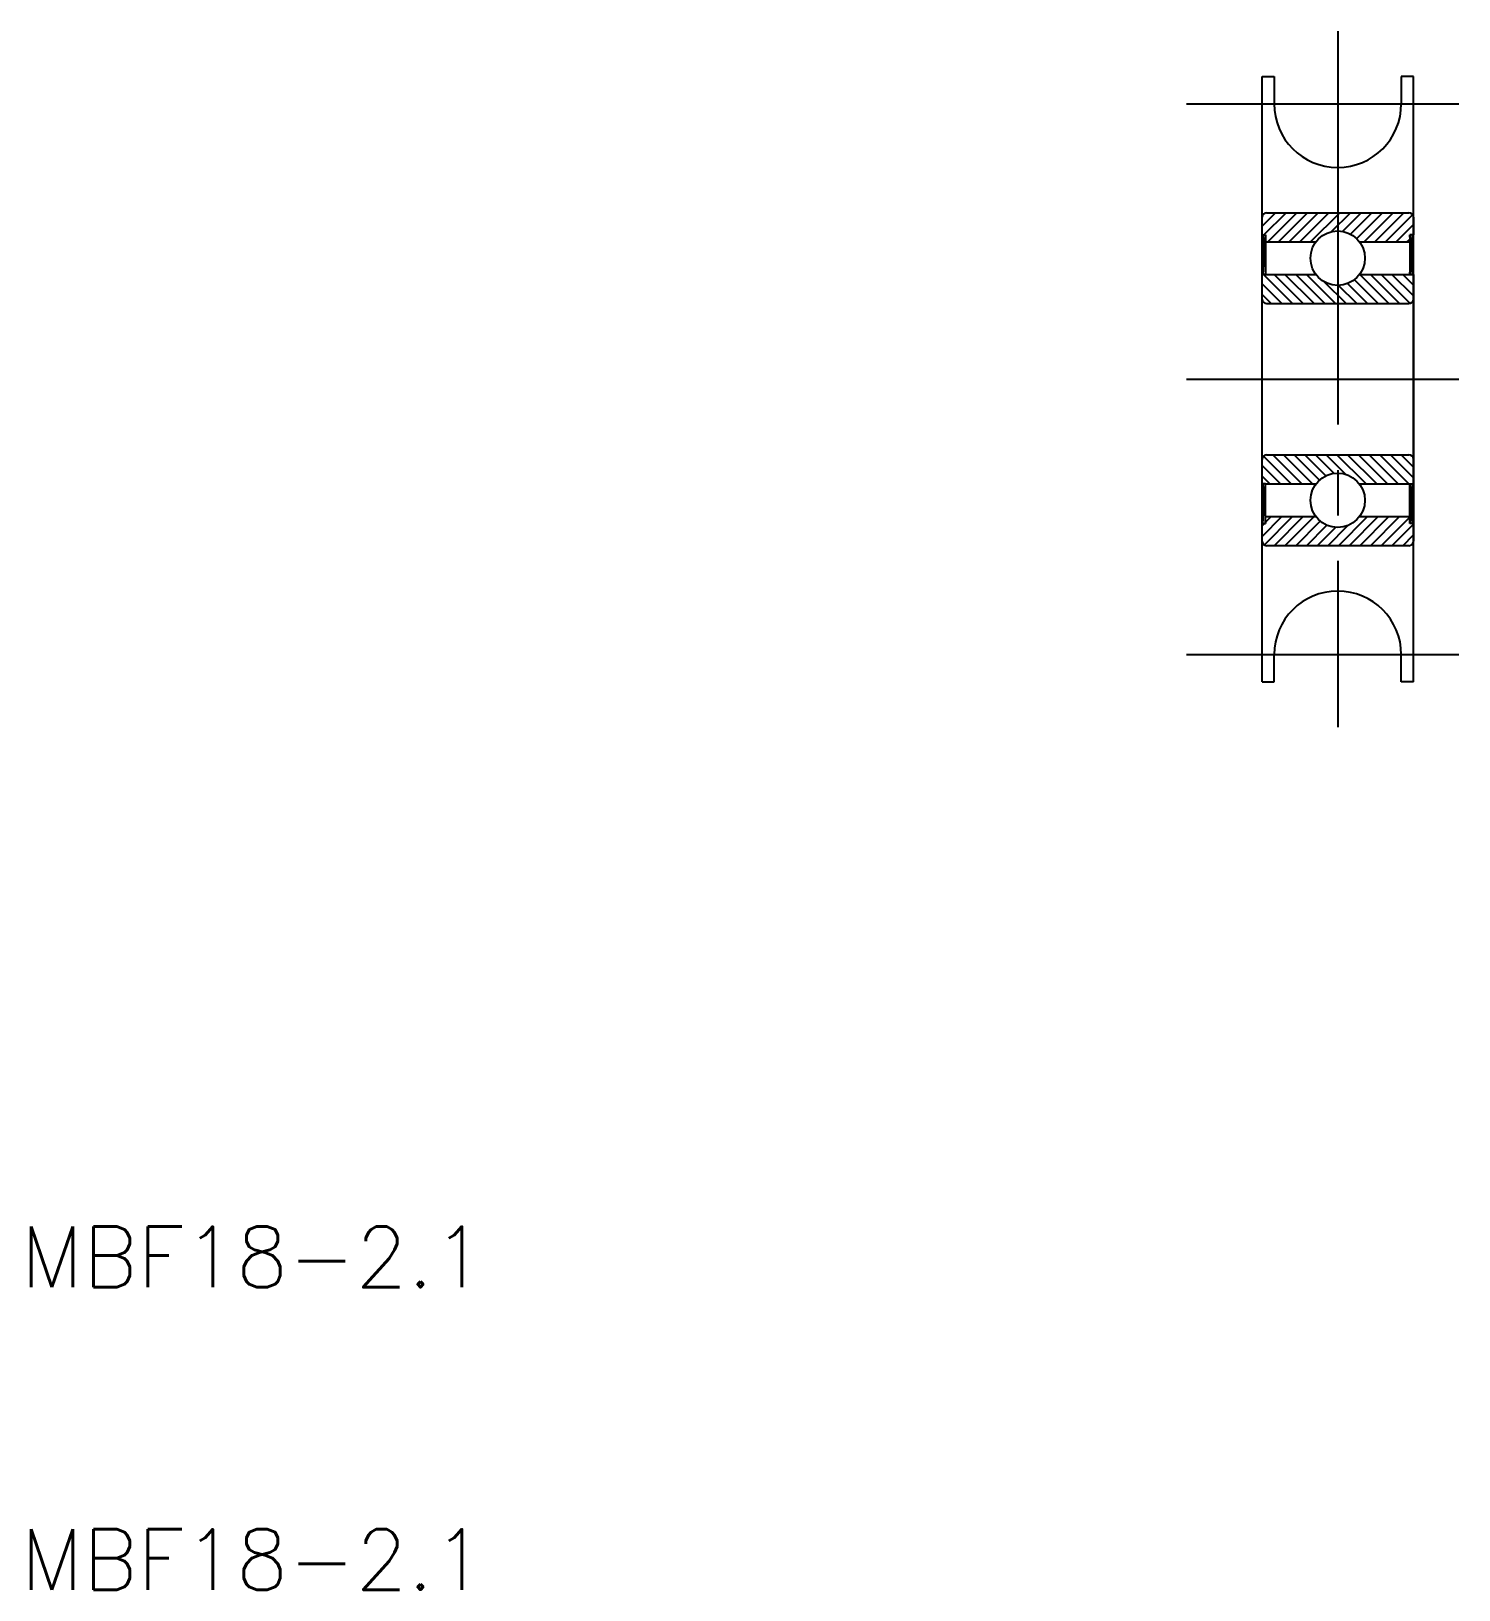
# Model space of a CAD drawing. Extents: x 103.7 to 150.9, y 127.1 to 178.6.
import ezdxf

# ---------------------------------------------------------------- set-up
doc = ezdxf.new("R2010")
doc.units = 0
doc.linetypes.add('CENTER', pattern=[17.5, 13, -1.5, 1.5, -1.5])
doc.layers.get('0').update_dxf_attribs({"linetype": 'CONTINUOUS'})
doc.layers.add('CENTER', color=1, linetype='CENTER')
doc.styles.get("Standard").update_dxf_attribs({"font": 'txt.shx', "bigfont": '@extfont2.shx'})

msp = doc.modelspace()

# ---------------------------------------------------------------- linework, layer by layer
at = {"color": 7, "linetype": 'CONTINUOUS'}
for p, q in [((144.394, 157.07), (144.394, 177.07)), ((144.394, 177.07), (144.794, 177.07)), ((144.794, 177.07), (144.794, 176.17)), ((148.994, 177.07), (148.994, 176.17)), ((149.394, 177.07), (148.994, 177.07)), ((149.394, 157.07), (149.394, 177.07)), ((144.394, 172.126), (144.838, 172.57)), ((144.424, 172.51), (144.455, 172.54)), ((144.458, 171.837), (145.191, 172.57)), ((144.544, 172.57), (149.244, 172.57)), ((144.585, 171.61), (145.545, 172.57)), ((144.938, 171.61), (145.898, 172.57)), ((145.292, 171.61), (146.252, 172.57)), ((145.646, 171.61), (146.606, 172.57)), ((145.999, 171.61), (146.959, 172.57)), ((146.689, 171.946), (147.313, 172.57)), ((147.052, 171.956), (147.666, 172.57)), ((147.315, 171.865), (148.02, 172.57)), ((147.52, 171.717), (148.373, 172.57)), ((147.767, 171.61), (148.727, 172.57)), ((148.12, 171.61), (149.08, 172.57)), ((144.394, 171.837), (144.394, 172.42)), ((148.474, 171.61), (149.368, 172.504)), ((148.828, 171.61), (149.394, 172.177)), ((149.394, 172.42), (149.394, 171.837)), ((144.394, 170.53), (144.394, 171.837)), ((144.394, 171.837), (144.514, 171.837)), ((144.424, 170.53), (144.514, 171.837)), ((144.424, 171.837), (144.514, 170.53)), ((144.424, 171.837), (144.424, 170.53)), ((144.514, 171.837), (144.514, 170.53)), ((144.514, 171.61), (146.174, 171.61)), ((147.614, 171.61), (149.274, 171.61)), ((149.181, 171.61), (149.274, 171.703)), ((149.274, 170.53), (149.364, 171.837)), ((149.274, 171.837), (149.274, 170.53)), ((149.364, 170.53), (149.274, 171.837)), ((149.394, 171.837), (149.274, 171.837)), ((149.364, 171.837), (149.364, 170.53)), ((149.394, 170.53), (149.394, 171.837)), ((144.394, 163.61), (144.394, 170.53)), ((144.514, 170.53), (144.394, 170.53)), ((145.404, 169.57), (144.444, 170.53)), ((144.514, 170.53), (146.174, 170.53)), ((145.758, 169.57), (144.798, 170.53)), ((146.111, 169.57), (145.151, 170.53)), ((146.465, 169.57), (145.505, 170.53)), ((146.819, 169.57), (145.859, 170.53)), ((147.614, 170.53), (149.274, 170.53)), ((148.586, 169.57), (147.626, 170.53)), ((148.94, 169.57), (147.98, 170.53)), ((149.287, 169.576), (148.333, 170.53)), ((149.394, 169.823), (148.687, 170.53)), ((149.394, 170.176), (149.041, 170.53)), ((149.274, 170.53), (149.394, 170.53)), ((149.394, 170.53), (149.394, 163.61)), ((145.051, 169.57), (144.394, 170.227)), ((147.172, 169.57), (146.461, 170.281)), ((147.526, 169.57), (146.925, 170.17)), ((147.879, 169.57), (147.219, 170.23)), ((148.233, 169.57), (147.445, 170.358)), ((144.697, 169.57), (144.394, 169.873)), ((144.544, 169.57), (149.244, 169.57)), ((145.354, 163.61), (144.438, 164.526)), ((144.544, 164.57), (149.244, 164.57)), ((145.708, 163.61), (144.748, 164.57)), ((146.061, 163.61), (145.101, 164.57)), ((146.289, 163.736), (145.455, 164.57)), ((146.499, 163.879), (145.808, 164.57)), ((146.77, 163.961), (146.162, 164.57)), ((147.153, 163.932), (146.515, 164.57)), ((147.829, 163.61), (146.869, 164.57)), ((148.182, 163.61), (147.222, 164.57)), ((148.536, 163.61), (147.576, 164.57)), ((148.89, 163.61), (147.93, 164.57)), ((149.243, 163.61), (148.283, 164.57)), ((149.394, 163.812), (148.637, 164.57)), ((149.394, 164.166), (148.99, 164.57)), ((145, 163.61), (144.394, 164.216)), ((144.647, 163.61), (144.394, 163.863)), ((144.514, 163.61), (144.394, 163.61)), ((144.394, 163.61), (144.394, 162.303)), ((144.424, 163.61), (144.514, 162.303)), ((144.424, 162.303), (144.514, 163.61)), ((144.424, 162.303), (144.424, 163.61)), ((144.514, 163.61), (146.174, 163.61)), ((144.514, 162.303), (144.514, 163.61)), ((147.614, 163.61), (149.274, 163.61)), ((149.274, 163.61), (149.394, 163.61)), ((149.274, 162.303), (149.274, 163.61)), ((149.364, 163.61), (149.274, 162.303)), ((149.274, 163.61), (149.364, 162.303)), ((149.364, 162.303), (149.364, 163.61)), ((149.394, 163.61), (149.394, 162.303)), ((144.394, 161.873), (145.051, 162.53)), ((144.394, 162.227), (144.47, 162.303)), ((144.394, 161.72), (144.394, 162.303)), ((144.394, 162.303), (144.514, 162.303)), ((144.466, 161.592), (145.404, 162.53)), ((144.514, 162.347), (144.697, 162.53)), ((144.514, 162.53), (146.174, 162.53)), ((144.798, 161.57), (145.758, 162.53)), ((145.151, 161.57), (146.111, 162.53)), ((145.505, 161.57), (146.316, 162.38)), ((145.859, 161.57), (146.534, 162.245)), ((146.566, 161.57), (147.231, 162.235)), ((146.919, 161.57), (147.879, 162.53)), ((147.273, 161.57), (148.233, 162.53)), ((147.614, 162.53), (149.274, 162.53)), ((147.626, 161.57), (148.586, 162.53)), ((147.98, 161.57), (148.94, 162.53)), ((148.333, 161.57), (149.274, 162.511)), ((148.687, 161.57), (149.394, 162.277)), ((149.394, 162.303), (149.274, 162.303)), ((149.394, 162.303), (149.394, 161.72)), ((146.212, 161.57), (146.816, 162.173)), ((149.041, 161.57), (149.394, 161.923)), ((149.244, 161.57), (144.544, 161.57)), ((144.794, 157.07), (144.794, 157.97)), ((148.994, 157.07), (148.994, 157.97)), ((144.394, 157.07), (144.794, 157.07)), ((149.394, 157.07), (148.994, 157.07))]:
    msp.add_line(p, q, dxfattribs=at)
for centre in [(146.894, 171.07), (146.894, 163.07)]:
    msp.add_circle(centre, 0.9, dxfattribs=at)
for centre, radius, start, end in [((146.894, 176.17), 2.1, 180, 0), ((144.544, 172.42), 0.15, 90, 180), ((149.244, 172.42), 0.15, 0, 90), ((144.544, 169.72), 0.15, 180, 270), ((149.244, 169.72), 0.15, 270, 0), ((144.544, 164.42), 0.15, 90, 180), ((149.244, 164.42), 0.15, 0, 90), ((144.544, 161.72), 0.15, 180, 270), ((149.244, 161.72), 0.15, 270, 0), ((146.894, 157.97), 2.1, 0, 180)]:
    msp.add_arc(centre, radius, start, end, dxfattribs=at)
at = {"layer": 'CENTER', "color": 1, "linetype": 'CENTER'}
for p, q in [((146.894, 178.57), (146.894, 155.57)), ((141.894, 176.17), (150.894, 176.17)), ((141.894, 167.07), (150.894, 167.07)), ((141.894, 157.97), (150.894, 157.97))]:
    msp.add_line(p, q, dxfattribs=at)

# ---------------------------------------------------------------- texts
at = {"color": 7, "linetype": 'CONTINUOUS'}
for p in [(103.394, 137.07), (103.394, 127.07)]:
    msp.add_text('MBF18-2.1', height=2, dxfattribs=at).set_placement(p)

doc.saveas('drawing.dxf')
